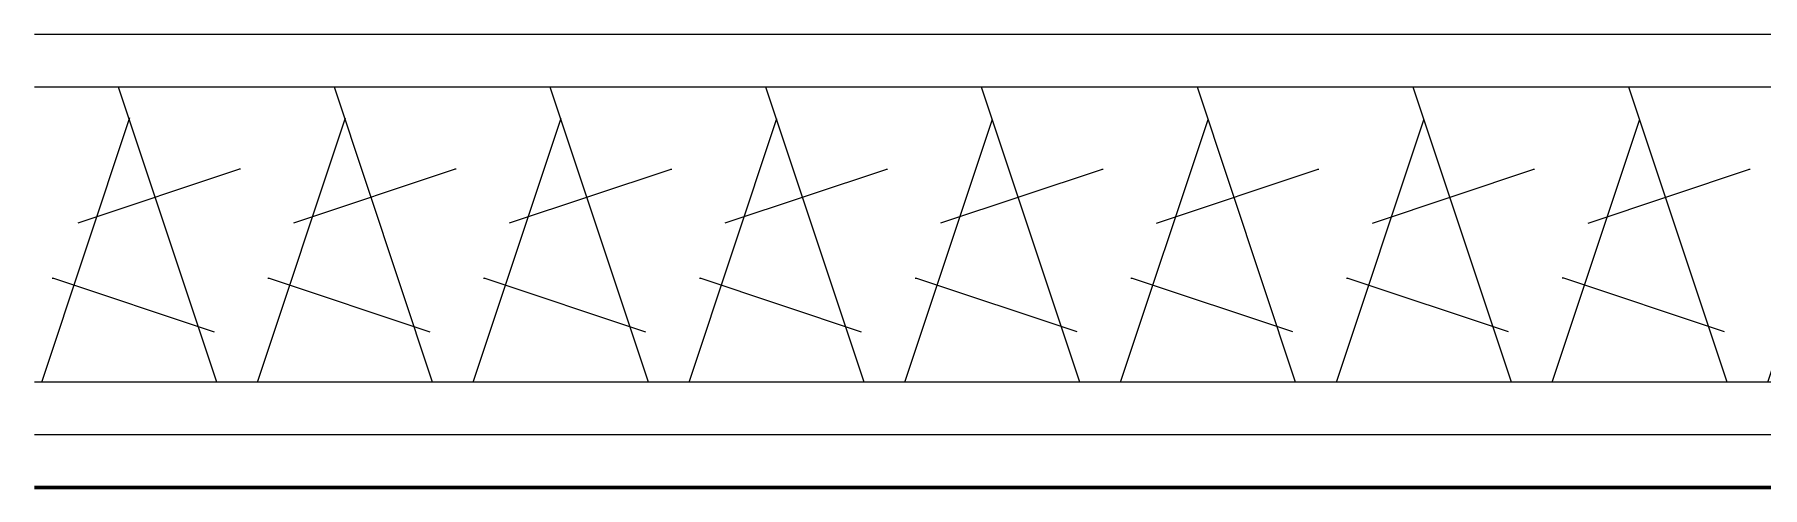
# Model space of a CAD drawing. Header units: inches. Extents: x -4061 to -1937, y 9836 to 11171.
# Drawn here: x -3093.12 to -3072.61, y 10355.19 to 10360.56 of the extents above; entities that cross this region are included whole.
import ezdxf

# ---------------------------------------------------------------- set-up
doc = ezdxf.new("R2010")
doc.units = ezdxf.units.IN
doc.header["$MEASUREMENT"] = 0
for name, color, linetype, lineweight in [('A-WALL', 113, 'Continuous', 18), ('A-WALL-PATT-6', 111, 'Continuous', 9), ('I-WALL-2', 2, 'Continuous', 60)]:
    doc.layers.add(name, color=color, linetype=linetype, lineweight=lineweight)

msp = doc.modelspace()

# ---------------------------------------------------------------- hatches: boundary and pattern name
at = {"layer": 'A-WALL-PATT-6'}
h = msp.add_hatch(dxfattribs=at)
h.set_pattern_fill('FP_10', color=256, style=0, pattern_type=2)
h.set_pattern_definition([(161.57, (0.32, -1151.68), (-2.560496185, -0.000537386), [0, -18.214, 2.022, 0]), (18.43, (-0.32, -1151.68), (-2.560496185, 0.000537386), [0, -18.214, 2.022, 0]), (108.43, (0.32, -1151.68), (1.27922091, -6.400876726), [6.07, -14.166]), (71.57, (-0.32, -1151.68), (1.27922091, 6.400876726), [6.07, -14.166])])
h.paths.add_polyline_path([(-3074.337, 10356.439), (-3071.674, 10356.439), (-3071.674, 10359.939), (-3093.124, 10359.939), (-3093.124, 10356.439)], flags=0)
h.paths.add_polyline_path([(-3134.749, 10356.439), (-3133.124, 10356.439), (-3133.124, 10359.939), (-3135.374, 10359.939), (-3135.374, 10356.439)], flags=0)

# ---------------------------------------------------------------- linework, layer by layer
at = {"layer": 'A-WALL'}
for p, q in [((-3072.299, 10360.564), (-3093.124, 10360.564)), ((-3071.674, 10359.939), (-3093.124, 10359.939)), ((-3068.174, 10356.439), (-3093.124, 10356.439)), ((-3067.549, 10355.814), (-3093.124, 10355.814))]:
    msp.add_line(p, q, dxfattribs=at)
at = {"layer": 'I-WALL-2'}
msp.add_line((-3066.924, 10355.189), (-3093.124, 10355.189), dxfattribs=at)

doc.saveas('drawing.dxf')
